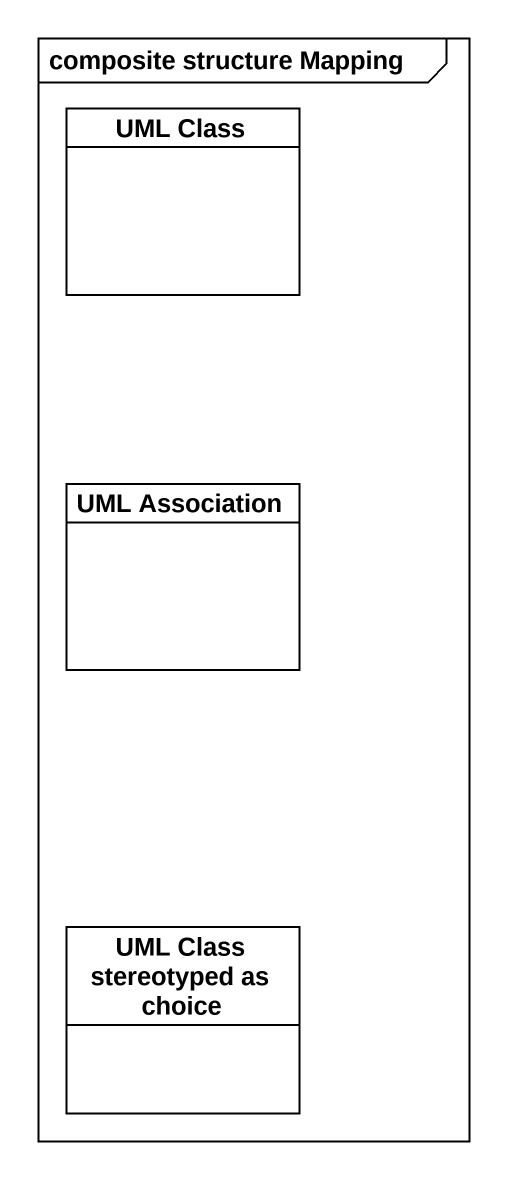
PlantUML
@startuml
mainframe composite structure Mapping
hide circle
hide empty members
class "UML Class" as UML_Class
class "UML Association" as UML_Association
class "UML Class stereotyped as choice" as UML_Class_stereotyped_as
@enduml
